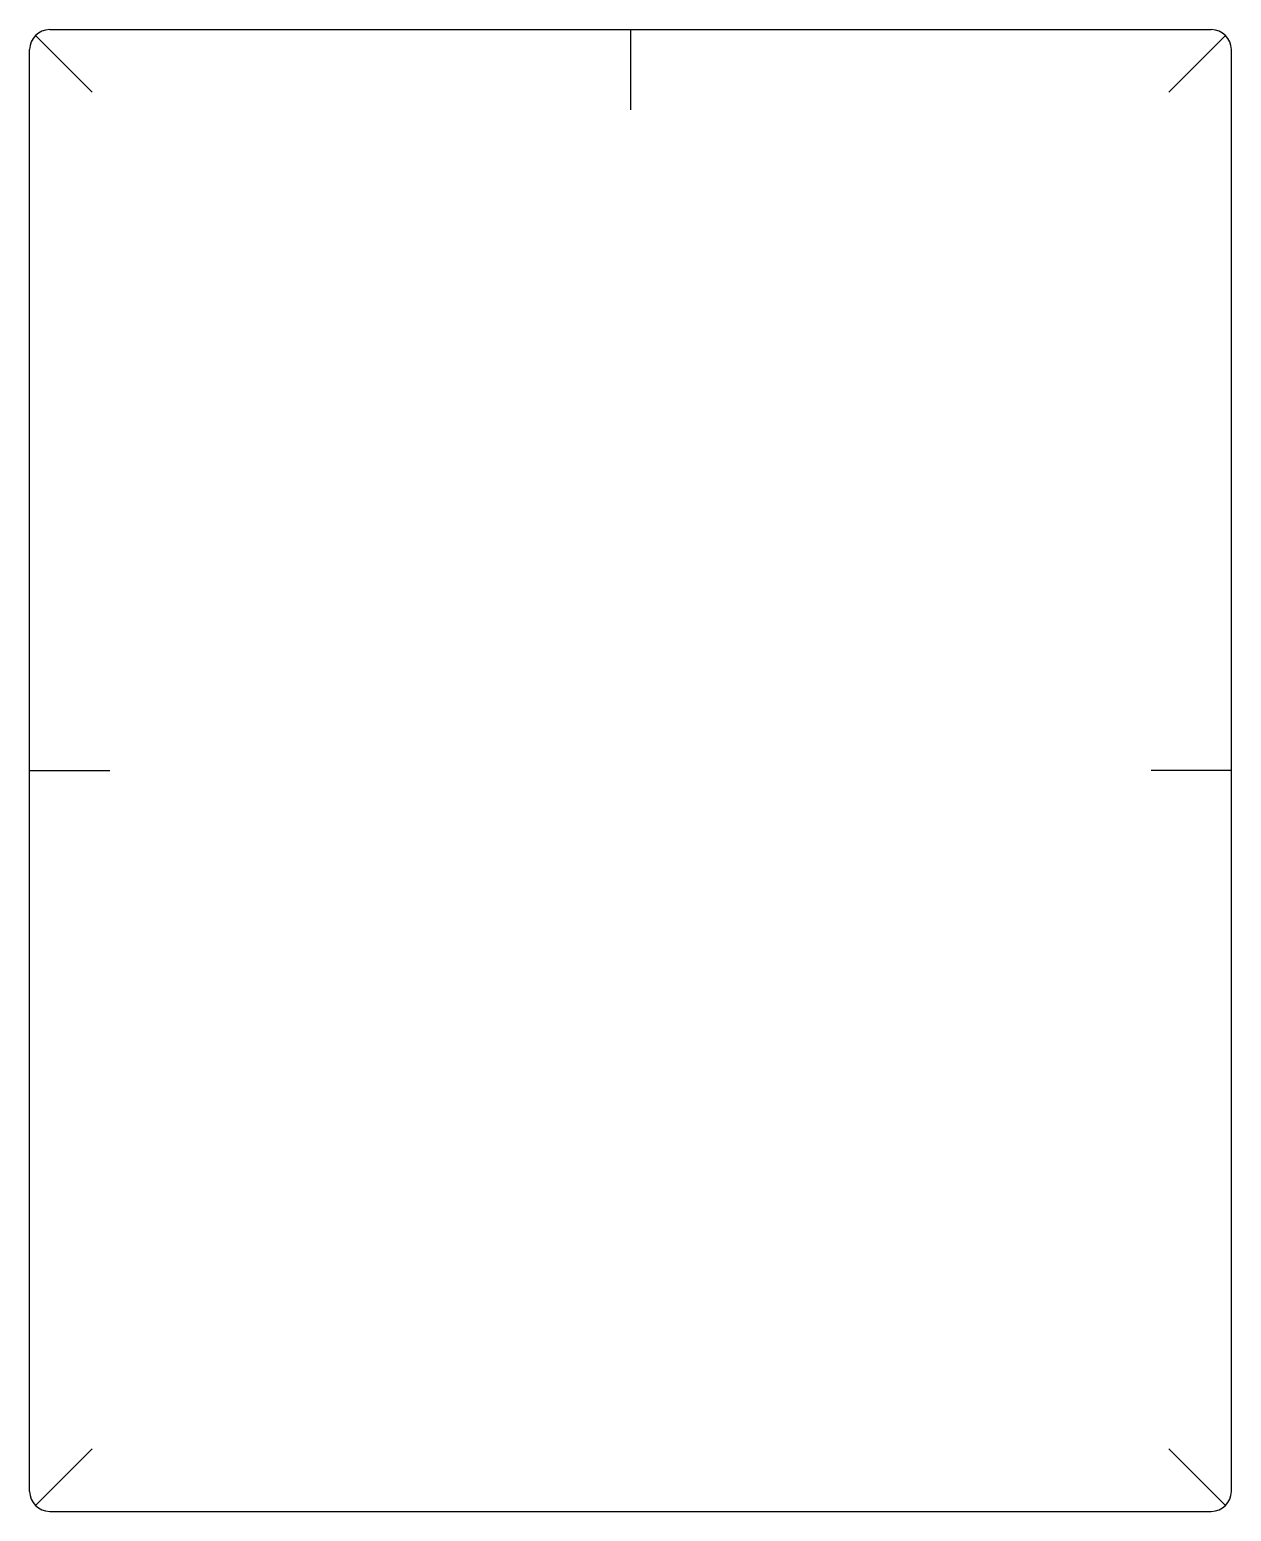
# Model space of a CAD drawing. Header units: millimetres. Extents: x -4.2 to 55.8, y -17.7 to 56.3.
import ezdxf

# ---------------------------------------------------------------- set-up
doc = ezdxf.new("R2010")
doc.units = ezdxf.units.MM
doc.header["$MEASUREMENT"] = 0

msp = doc.modelspace()

# ---------------------------------------------------------------- linework, layer by layer
for p, q in [((-3.174, 56.265), (54.826, 56.265)), ((25.826, 56.265), (25.826, 52.265)), ((-3.881, 55.972), (-1.053, 53.144)), ((55.533, 55.972), (52.705, 53.144)), ((-4.174, -16.735), (-4.174, 55.265)), ((55.826, -16.735), (55.826, 55.265)), ((-4.174, 19.265), (-0.174, 19.265)), ((55.826, 19.265), (51.826, 19.265)), ((-3.881, -17.442), (-1.053, -14.614)), ((55.533, -17.442), (52.705, -14.614)), ((-3.174, -17.735), (54.826, -17.735))]:
    msp.add_line(p, q)
for centre, start, end in [((-3.174, 55.265), 90, 180), ((54.826, 55.265), 0, 90), ((-3.174, -16.735), 180, 270), ((54.826, -16.735), 270, 0)]:
    msp.add_arc(centre, 1, start, end)

doc.saveas('drawing.dxf')
